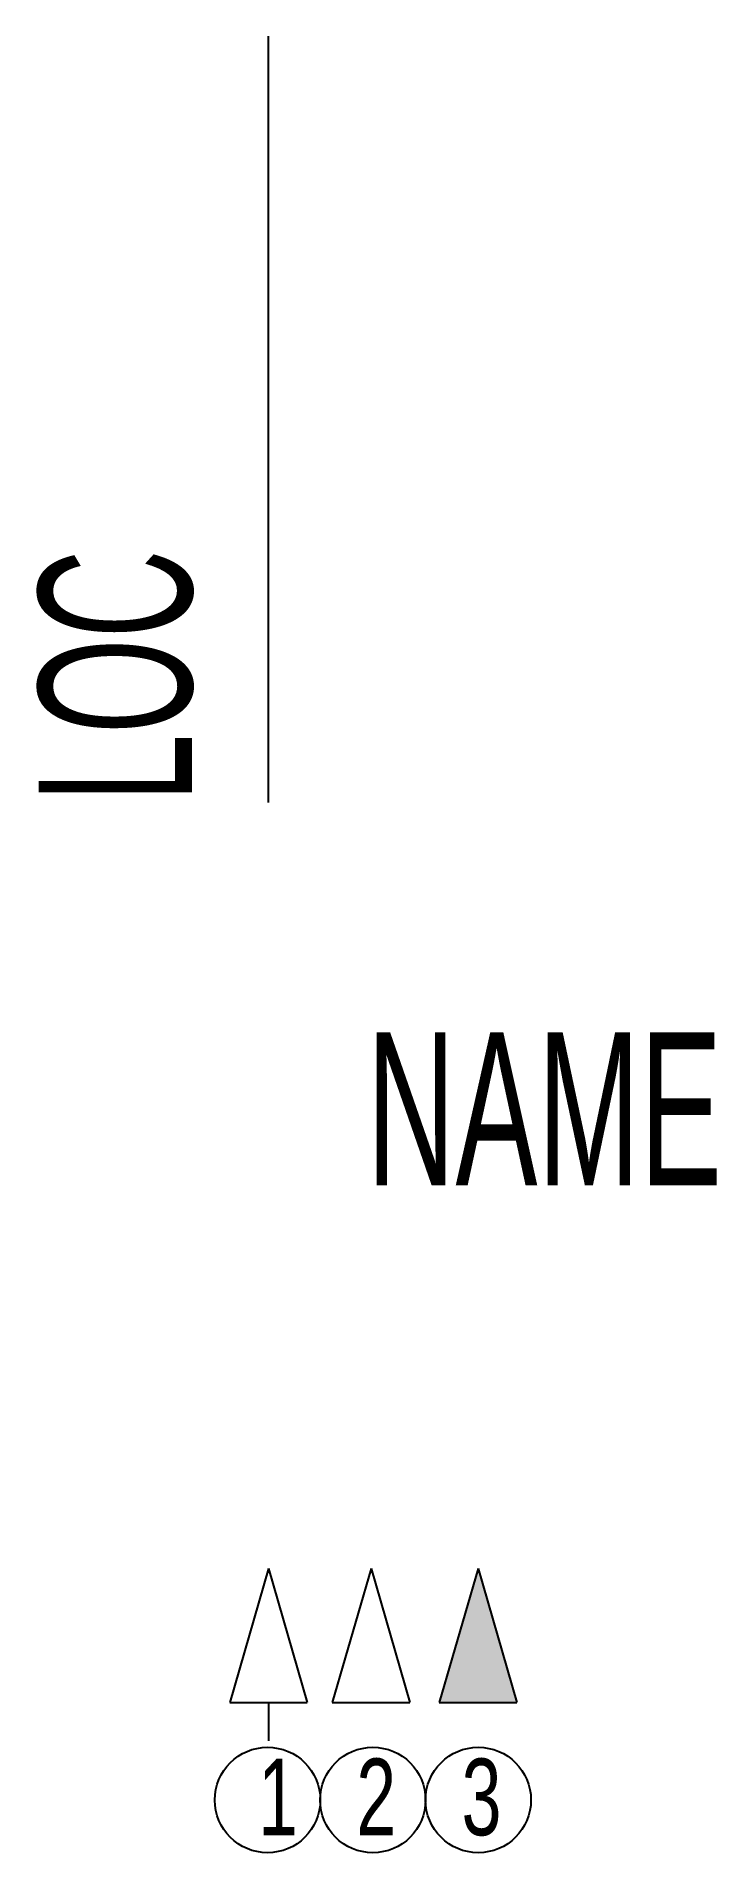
# Model space of a CAD drawing. Header units: inches. Extents: x -1.5 to 2.9, y -1.9 to 10.
import ezdxf
from ezdxf.enums import TextEntityAlignment as Align

# ---------------------------------------------------------------- set-up
doc = ezdxf.new("R2010")
doc.units = ezdxf.units.IN
doc.header["$MEASUREMENT"] = 0

msp = doc.modelspace()

# ---------------------------------------------------------------- hatches: boundary and pattern name
msp.add_hatch(color=2).paths.add_polyline_path([(1.114, -0.875), (1.621, -0.875), (1.368, 0)])

# ---------------------------------------------------------------- linework, layer by layer
at = {"color": 2}
for p, q in [((0, 5), (0, 10)), ((0, 0), (0.253, -0.875)), ((0.67, 0), (0.923, -0.875)), ((1.368, 0), (1.621, -0.875)), ((0, -0.875), (0, -1.125))]:
    msp.add_line(p, q, dxfattribs=at)
for points in [[(0, 0), (-0.253, -0.875)], [(0.67, 0), (0.416, -0.875)], [(1.368, 0), (1.114, -0.875)], [(-0.253, -0.875), (0.253, -0.875)], [(0.416, -0.875), (0.923, -0.875)], [(1.114, -0.875), (1.621, -0.875)]]:
    msp.add_lwpolyline(points, dxfattribs=at)
for centre in [(-0.006, -1.511), (0.681, -1.511), (1.369, -1.511)]:
    msp.add_circle(centre, 0.344, dxfattribs=at)

# ---------------------------------------------------------------- texts
at = {"color": 2, "width": 0.7}
for s, p in [('1', (-0.068, -1.741)), ('2', (0.573, -1.741)), ('3', (1.26, -1.741))]:
    msp.add_text(s, height=0.5, dxfattribs=at).set_placement(p)
at = {"color": 2, "width": 0.6}
msp.add_attdef('LOC', (-0.5, 5), 'LOC', height=1, rotation=90, dxfattribs=at)
msp.add_attdef('NAME', text='NAME', height=1, dxfattribs=at).set_placement((1.8, 3), align=Align.MIDDLE_CENTER)

doc.saveas('drawing.dxf')
